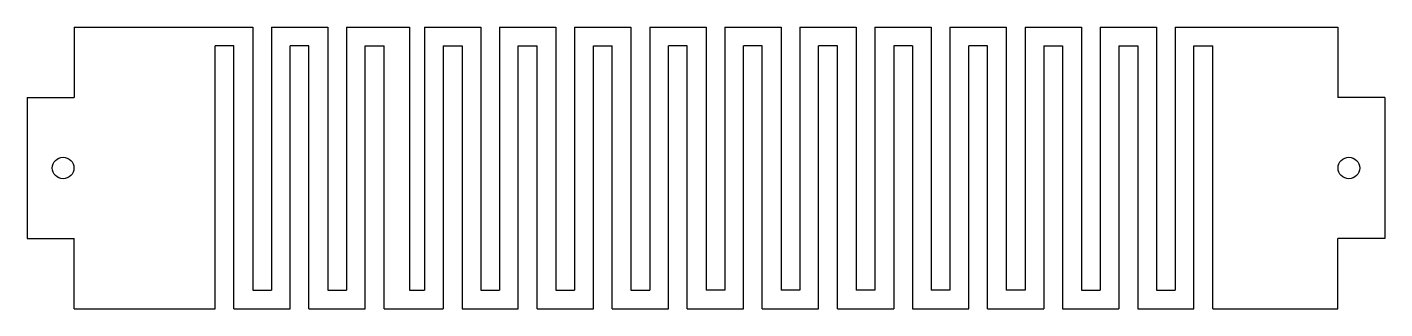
# Model space of a CAD drawing. Extents: x -3.62 to 3.62, y -0.75 to 0.75.
import ezdxf

# ---------------------------------------------------------------- set-up
doc = ezdxf.new("R2010")
doc.units = 0
doc.header["$MEASUREMENT"] = 0
doc.layers.add('VISIBLE', color=7, linetype='CONTINUOUS')

msp = doc.modelspace()

# ---------------------------------------------------------------- linework, layer by layer
at = {"layer": 'VISIBLE'}
for p, q in [((-3.367, 0.75), (-2.4153, 0.75)), ((-3.367, 0.75), (-3.367, 0.375)), ((-2.4153, 0.75), (-2.4153, -0.65)), ((-2.3153, 0.75), (-2.0153, 0.75)), ((-2.3153, 0.75), (-2.3153, -0.65)), ((-2.0153, 0.75), (-2.0153, -0.65)), ((-1.9153, 0.75), (-1.5804, 0.75)), ((-1.9153, 0.75), (-1.9153, -0.65)), ((-1.5804, 0.75), (-1.5804, -0.65)), ((-1.5, 0.75), (-1.2, 0.75)), ((-1.5, 0.75), (-1.5, -0.65)), ((-1.2, 0.75), (-1.2, -0.65)), ((-1.1, 0.75), (-0.8, 0.75)), ((-1.1, 0.75), (-1.1, -0.65)), ((-0.8, 0.75), (-0.8, -0.65)), ((-0.7, 0.75), (-0.4, 0.75)), ((-0.7, 0.75), (-0.7, -0.65)), ((-0.4, 0.75), (-0.4, -0.65)), ((-0.3, 0.75), (0, 0.75)), ((-0.3, 0.75), (-0.3, -0.65)), ((0, 0.75), (0, -0.65)), ((0.1, 0.75), (0.4, 0.75)), ((0.1, 0.75), (0.1, -0.65)), ((0.4, 0.75), (0.4, -0.65)), ((0.5, 0.75), (0.8, 0.75)), ((0.5, 0.75), (0.5, -0.65)), ((0.8, 0.75), (0.8, -0.65)), ((0.9, 0.75), (1.2, 0.75)), ((0.9, 0.75), (0.9, -0.65)), ((1.2, 0.75), (1.2, -0.65)), ((1.3, 0.75), (1.6, 0.75)), ((1.3, 0.75), (1.3, -0.65)), ((1.6, 0.75), (1.6, -0.65)), ((1.7, 0.75), (2, 0.75)), ((1.7, 0.75), (1.7, -0.65)), ((2, 0.75), (2, -0.65)), ((2.1, 0.75), (2.4, 0.75)), ((2.1, 0.75), (2.1, -0.65)), ((2.4, 0.75), (2.4, -0.65)), ((2.5, 0.75), (3.367, 0.75)), ((2.5, 0.75), (2.5, -0.65)), ((3.367, 0.75), (3.367, 0.375)), ((-2.6153, -0.75), (-2.6153, 0.65)), ((-2.5153, 0.65), (-2.6153, 0.65)), ((-2.5153, -0.75), (-2.5153, 0.65)), ((-2.2153, -0.75), (-2.2153, 0.65)), ((-2.1153, 0.65), (-2.2153, 0.65)), ((-2.1153, -0.75), (-2.1153, 0.65)), ((-1.8153, -0.75), (-1.8153, 0.65)), ((-1.8153, 0.65), (-1.7153, 0.65)), ((-1.7153, -0.75), (-1.7153, 0.65)), ((-1.4, 0.65), (-1.4, -0.75)), ((-1.4, 0.65), (-1.3, 0.65)), ((-1.3, 0.65), (-1.3, -0.75)), ((-1, -0.75), (-1, 0.65)), ((-1, 0.65), (-0.9, 0.65)), ((-0.9, -0.75), (-0.9, 0.65)), ((-0.6, -0.75), (-0.6, 0.65)), ((-0.6, 0.65), (-0.5, 0.65)), ((-0.5, -0.75), (-0.5, 0.65)), ((-0.2, -0.75), (-0.2, 0.65)), ((-0.1, 0.65), (-0.2, 0.65)), ((-0.1, -0.75), (-0.1, 0.65)), ((0.2, -0.75), (0.2, 0.65)), ((0.3, 0.65), (0.2, 0.65)), ((0.3, -0.75), (0.3, 0.65)), ((0.6, -0.75), (0.6, 0.65)), ((0.7, 0.65), (0.6, 0.65)), ((0.7, -0.75), (0.7, 0.65)), ((1, 0.65), (1, -0.75)), ((1.1, 0.65), (1, 0.65)), ((1.1, 0.65), (1.1, -0.75)), ((1.4, -0.75), (1.4, 0.65)), ((1.5, 0.65), (1.4, 0.65)), ((1.5, -0.75), (1.5, 0.65)), ((1.8, 0.65), (1.8, -0.75)), ((1.8, 0.65), (1.9, 0.65)), ((1.9, 0.65), (1.9, -0.75)), ((2.2, 0.65), (2.2, -0.75)), ((2.2, 0.65), (2.3, 0.65)), ((2.3, 0.65), (2.3, -0.75)), ((2.6, -0.75), (2.6, 0.65)), ((2.6, 0.65), (2.7, 0.65)), ((2.7, -0.75), (2.7, 0.65)), ((-3.617, 0.375), (-3.367, 0.375)), ((-3.617, 0.375), (-3.617, -0.375)), ((3.617, 0.375), (3.367, 0.375)), ((3.617, 0.375), (3.617, -0.375)), ((-3.617, -0.375), (-3.367, -0.375)), ((-3.367, -0.75), (-3.367, -0.375)), ((3.367, -0.75), (3.367, -0.375)), ((3.617, -0.375), (3.367, -0.375)), ((-2.4153, -0.65), (-2.3153, -0.65)), ((-2.0153, -0.65), (-1.9153, -0.65)), ((-1.5804, -0.65), (-1.5, -0.65)), ((-1.2, -0.65), (-1.1, -0.65)), ((-0.8, -0.65), (-0.7, -0.65)), ((-0.4, -0.65), (-0.3, -0.65)), ((0.1, -0.65), (0, -0.65)), ((0.5, -0.65), (0.4, -0.65)), ((0.9, -0.65), (0.8, -0.65)), ((1.3, -0.65), (1.2, -0.65)), ((1.7, -0.65), (1.6, -0.65)), ((2, -0.65), (2.1, -0.65)), ((2.4, -0.65), (2.5, -0.65)), ((-3.367, -0.75), (-2.6153, -0.75)), ((-2.5153, -0.75), (-2.2153, -0.75)), ((-2.1153, -0.75), (-1.8153, -0.75)), ((-1.7153, -0.75), (-1.4, -0.75)), ((-1.3, -0.75), (-1, -0.75)), ((-0.9, -0.75), (-0.6, -0.75)), ((-0.5, -0.75), (-0.2, -0.75)), ((-0.1, -0.75), (0.2, -0.75)), ((0.3, -0.75), (0.6, -0.75)), ((0.7, -0.75), (1, -0.75)), ((1.1, -0.75), (1.4, -0.75)), ((1.5, -0.75), (1.8, -0.75)), ((1.9, -0.75), (2.2, -0.75)), ((2.3, -0.75), (2.6, -0.75)), ((2.7, -0.75), (3.367, -0.75))]:
    msp.add_line(p, q, dxfattribs=at)
for centre in [(-3.4255, 0), (3.4255, 0)]:
    msp.add_circle(centre, 0.0575, dxfattribs=at)

doc.saveas('drawing.dxf')
